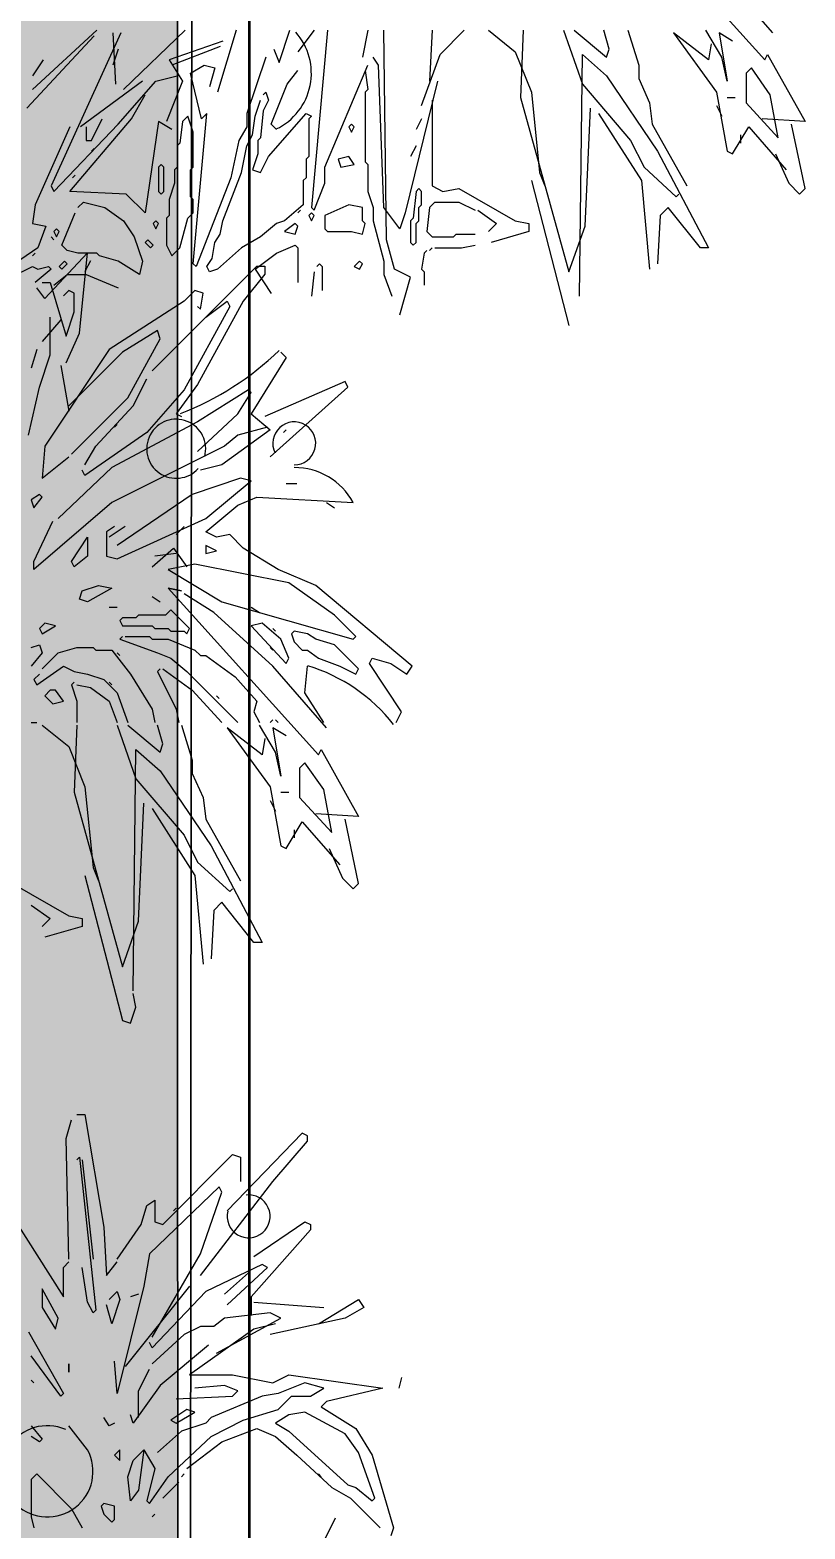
# Model space of a CAD drawing. Header units: millimetres. Extents: x 35877 to 3066687, y -650199 to -40525.
# Drawn here: x 144696.17 to 144707.03, y -179783.84 to -179762.84 of the extents above; entities that cross this region are included whole.
import ezdxf

# ---------------------------------------------------------------- set-up
doc = ezdxf.new("R2010")
doc.units = ezdxf.units.MM
doc.header["$MEASUREMENT"] = 0
for name, color, linetype, lineweight in [('A8_FURNITURE', 32, 'Continuous', 30), ('dim05', 1, 'Continuous', 13), ('Elevation 4.5', 206, 'Continuous', 5), ('FURNITURE', 32, 'Continuous', 9), ('wall', 7, 'Continuous', 30)]:
    doc.layers.add(name, color=color, linetype=linetype, lineweight=lineweight)

# ---------------------------------------------------------------- blocks, each defined once
blk = doc.blocks.new('A$C76AA168E')
at = {"color": 116, "linetype": 'ByBlock', "true_color": 0x136734, "transparency": 33554687}
for p, q in [((485.65, 1294.45), (549.89, 1223.33)), ((553.33, 1234.8), (530.39, 1261.18)), ((234.45, 1202.68), (263.12, 1233.65)), ((264.27, 1235.95), (236.74, 1210.71)), ((274.59, 1234.8), (244.77, 1169.42)), ((271.15, 1234.8), (272.3, 1213)), ((302.12, 1235.95), (275.74, 1210.71)), ((318.18, 1231.36), (295.24, 1223.33)), ((323.92, 1235.95), (315.89, 1209.56)), ((342.27, 1222.18), (346.86, 1235.95)), ((357.18, 1235.95), (350.3, 1226.77)), ((362.92, 1235.95), (356.04, 1160.24)), ((380.12, 1235.95), (377.83, 1224.48)), ((388.15, 1146.47), (387.01, 1235.95)), ((407.65, 1235.95), (406.51, 1214.15)), ((411.09, 1225.62), (421.42, 1235.95)), ((431.74, 1235.95), (443.21, 1226.77)), ((446.65, 1235.95), (445.51, 1207.27)), ((463.86, 1235.95), (471.89, 1213)), ((468.45, 1235.95), (482.21, 1224.48)), ((483.36, 1227.92), (481.07, 1235.95)), ((491.39, 1235.95), (495.98, 1221.03)), ((510.89, 1234.8), (529.24, 1209.56)), ((525.8, 1223.33), (510.89, 1234.8)), ((531.54, 1224.48), (524.65, 1235.95)), ((526.95, 1230.21), (525.8, 1223.33)), ((530.39, 1234.8), (533.83, 1214.15)), ((536.12, 1231.36), (530.39, 1234.8)), ((273.45, 1227.92), (271.15, 1221.03)), ((317.04, 1229.06), (296.39, 1221.03)), ((336.54, 1224.48), (328.51, 1200.39)), ((339.98, 1227.92), (342.27, 1222.18)), ((384.71, 1221.03), (382.42, 1224.48)), ((403.07, 1203.83), (411.09, 1225.62)), ((443.21, 1226.77), (450.09, 1209.56)), ((470.74, 1122.39), (471.89, 1225.62)), ((471.89, 1225.62), (482.21, 1216.45)), ((482.21, 1224.48), (483.36, 1227.92)), ((533.83, 1214.15), (531.54, 1224.48)), ((549.89, 1223.33), (551.04, 1225.62)), ((551.04, 1225.62), (567.1, 1196.95)), ((241.33, 1223.33), (236.74, 1216.45)), ((295.24, 1223.33), (300.98, 1214.15)), ((304.42, 1217.59), (310.15, 1221.03)), ((309.01, 1198.09), (304.42, 1217.59)), ((310.15, 1221.03), (314.74, 1219.89)), ((314.74, 1219.89), (312.45, 1211.86)), ((345.71, 1213), (350.3, 1218.74)), ((361.77, 1177.45), (380.12, 1221.03)), ((378.98, 1218.74), (380.12, 1210.71)), ((387.01, 1160.24), (384.71, 1221.03)), ((495.98, 1221.03), (495.98, 1215.3)), ((544.15, 1219.89), (541.86, 1217.59)), ((541.86, 1217.59), (541.86, 1204.98)), ((552.18, 1208.42), (544.15, 1219.89)), ((283.77, 1214.15), (257.39, 1194.65)), ((273.45, 1195.8), (289.51, 1214.15)), ((289.51, 1214.15), (298.68, 1216.45)), ((300.98, 1214.15), (294.09, 1196.95)), ((338.83, 1195.8), (345.71, 1213)), ((409.95, 1214.15), (396.18, 1157.95)), ((471.89, 1213), (492.54, 1188.92)), ((482.21, 1216.45), (504.01, 1184.33)), ((495.98, 1215.3), (500.57, 1204.98)), ((279.18, 1198.09), (284.92, 1208.42)), ((331.95, 1199.24), (334.24, 1206.12)), ((335.39, 1208.42), (336.54, 1209.56)), ((337.68, 1206.12), (335.39, 1201.53)), ((336.54, 1209.56), (337.68, 1206.12)), ((380.12, 1210.71), (378.98, 1209.56)), ((378.98, 1209.56), (378.98, 1179.74)), ((407.65, 1206.12), (407.65, 1169.42)), ((445.51, 1207.27), (466.15, 1132.71)), ((450.09, 1209.56), (453.54, 1175.15)), ((500.57, 1204.98), (501.71, 1195.8)), ((529.24, 1209.56), (533.83, 1184.33)), ((533.83, 1207.27), (537.27, 1207.27)), ((541.86, 1204.98), (555.62, 1190.06)), ((555.62, 1190.06), (552.18, 1208.42)), ((252.8, 1167.12), (279.18, 1198.09)), ((261.98, 1188.92), (266.56, 1198.09)), ((303.27, 1199.24), (300.98, 1196.95)), ((305.56, 1192.36), (303.27, 1199.24)), ((305.56, 1136.15), (311.3, 1200.39)), ((311.3, 1200.39), (309.01, 1198.09)), ((328.51, 1200.39), (328.51, 1194.65)), ((330.8, 1191.21), (331.95, 1199.24)), ((335.39, 1201.53), (334.24, 1190.06)), ((337.68, 1182.03), (353.74, 1200.39)), ((353.74, 1200.39), (356.04, 1199.24)), ((356.04, 1199.24), (354.89, 1198.09)), ((354.89, 1198.09), (354.89, 1182.03)), ((403.07, 1198.09), (400.77, 1193.5)), ((473.04, 1152.21), (475.33, 1202.68)), ((478.77, 1200.39), (497.12, 1171.71)), ((529.24, 1203.83), (531.54, 1199.24)), ((567.1, 1196.95), (548.74, 1198.09)), ((252.8, 1194.65), (237.89, 1161.39)), ((245.92, 1167.12), (273.45, 1195.8)), ((259.68, 1194.65), (259.68, 1188.92)), ((290.65, 1196.95), (284.92, 1157.95)), ((296.39, 1193.5), (290.65, 1196.95)), ((300.98, 1196.95), (299.83, 1187.77)), ((305.56, 1177.45), (305.56, 1192.36)), ((328.51, 1194.65), (325.06, 1188.92)), ((341.12, 1193.5), (338.83, 1195.8)), ((373.24, 1195.8), (372.09, 1194.65)), ((372.09, 1194.65), (373.24, 1192.36)), ((374.39, 1194.65), (373.24, 1195.8)), ((373.24, 1192.36), (374.39, 1194.65)), ((501.71, 1195.8), (516.62, 1169.42)), ((536.12, 1183.18), (543.01, 1194.65)), ((543.01, 1194.65), (559.07, 1176.3)), ((567.1, 1168.27), (561.36, 1195.8)), ((259.68, 1188.92), (261.98, 1188.92)), ((263.12, 1185.48), (261.98, 1184.33)), ((261.98, 1184.33), (263.12, 1185.48)), ((299.83, 1187.77), (298.68, 1186.62)), ((298.68, 1186.62), (298.68, 1177.45)), ((325.06, 1188.92), (321.62, 1172.86)), ((326.21, 1175.15), (328.51, 1186.62)), ((328.51, 1186.62), (330.8, 1191.21)), ((334.24, 1190.06), (333.09, 1188.92)), ((333.09, 1188.92), (333.09, 1183.18)), ((400.77, 1186.62), (398.48, 1182.03)), ((492.54, 1188.92), (498.27, 1177.45)), ((539.57, 1191.21), (539.57, 1187.77)), ((333.09, 1183.18), (330.8, 1176.3)), ((334.24, 1175.15), (337.68, 1182.03)), ((354.89, 1182.03), (353.74, 1180.89)), ((353.74, 1180.89), (353.74, 1172.86)), ((372.09, 1182.03), (367.51, 1180.89)), ((367.51, 1180.89), (368.65, 1177.45)), ((374.39, 1178.59), (372.09, 1182.03)), ((378.98, 1179.74), (380.12, 1178.59)), ((504.01, 1184.33), (525.8, 1143.03)), ((533.83, 1184.33), (536.12, 1183.18)), ((554.48, 1183.18), (560.21, 1170.56)), ((255.09, 1174), (253.95, 1172.86)), ((253.95, 1172.86), (255.09, 1174)), ((291.8, 1178.59), (290.65, 1177.45)), ((290.65, 1177.45), (290.65, 1167.12)), ((292.95, 1177.45), (291.8, 1178.59)), ((292.95, 1167.12), (292.95, 1177.45)), ((298.68, 1177.45), (297.54, 1176.3)), ((297.54, 1176.3), (297.54, 1170.56)), ((304.42, 1176.3), (305.56, 1177.45)), ((304.42, 1164.83), (304.42, 1176.3)), ((321.62, 1172.86), (306.71, 1135)), ((318.18, 1154.5), (326.21, 1175.15)), ((330.8, 1176.3), (334.24, 1175.15)), ((353.74, 1172.86), (352.59, 1171.71)), ((361.77, 1170.56), (361.77, 1177.45)), ((368.65, 1177.45), (374.39, 1178.59)), ((380.12, 1178.59), (380.12, 1167.12)), ((453.54, 1175.15), (455.83, 1169.42)), ((498.27, 1177.45), (512.04, 1164.83)), ((244.77, 1169.42), (245.92, 1167.12)), ((276.89, 1165.97), (252.8, 1167.12)), ((290.65, 1167.12), (291.8, 1165.97)), ((291.8, 1165.97), (292.95, 1167.12)), ((297.54, 1170.56), (295.24, 1163.68)), ((352.59, 1171.71), (352.59, 1161.39)), ((357.18, 1159.09), (361.77, 1170.56)), ((380.12, 1167.12), (382.42, 1160.24)), ((400.77, 1167.12), (399.62, 1155.65)), ((401.92, 1168.27), (400.77, 1167.12)), ((403.07, 1167.12), (401.92, 1168.27)), ((403.07, 1161.39), (403.07, 1167.12)), ((407.65, 1169.42), (412.24, 1167.12)), ((412.24, 1167.12), (419.12, 1168.27)), ((419.12, 1168.27), (443.21, 1154.5)), ((450.09, 1171.71), (466.15, 1109.77)), ((497.12, 1171.71), (500.57, 1133.86)), ((560.21, 1170.56), (564.8, 1165.97)), ((564.8, 1165.97), (567.1, 1168.27)), ((237.89, 1161.39), (236.74, 1153.36)), ((256.24, 1160.24), (258.54, 1162.53)), ((258.54, 1162.53), (267.71, 1160.24)), ((267.71, 1160.24), (275.74, 1154.5)), ((284.92, 1157.95), (276.89, 1165.97)), ((295.24, 1163.68), (295.24, 1156.8)), ((305.56, 1163.68), (304.42, 1164.83)), ((305.56, 1157.95), (305.56, 1163.68)), ((352.59, 1161.39), (344.56, 1154.5)), ((356.04, 1160.24), (357.18, 1159.09)), ((372.09, 1161.39), (361.77, 1156.8)), ((377.83, 1160.24), (372.09, 1161.39)), ((377.83, 1154.5), (377.83, 1160.24)), ((382.42, 1160.24), (382.42, 1154.5)), ((393.89, 1151.06), (387.01, 1160.24)), ((401.92, 1160.24), (403.07, 1161.39)), ((401.92, 1154.5), (401.92, 1160.24)), ((406.51, 1160.24), (405.36, 1149.92)), ((406.51, 1160.24), (408.8, 1162.53)), ((408.8, 1162.53), (419.12, 1162.53)), ((419.12, 1162.53), (426.01, 1159.09)), ((508.59, 1160.24), (505.15, 1156.8)), ((522.36, 1143.03), (508.59, 1160.24)), ((512.04, 1164.83), (513.18, 1165.97)), ((236.74, 1153.36), (242.48, 1152.21)), ((249.36, 1144.18), (255.09, 1157.95)), ((275.74, 1154.5), (280.33, 1147.62)), ((289.51, 1154.5), (288.36, 1153.36)), ((288.36, 1153.36), (289.51, 1151.06)), ((290.65, 1153.36), (289.51, 1154.5)), ((289.51, 1151.06), (290.65, 1153.36)), ((295.24, 1156.8), (294.09, 1155.65)), ((294.09, 1155.65), (294.09, 1144.18)), ((299.83, 1143.03), (303.27, 1155.65)), ((303.27, 1155.65), (305.56, 1157.95)), ((317.04, 1148.77), (318.18, 1154.5)), ((341.12, 1153.36), (334.24, 1147.62)), ((344.56, 1154.5), (341.12, 1153.36)), ((349.15, 1153.36), (344.56, 1149.92)), ((350.3, 1152.21), (349.15, 1153.36)), ((351.45, 1159.09), (350.3, 1157.95)), ((350.3, 1157.95), (351.45, 1159.09)), ((356.04, 1157.95), (354.89, 1156.8)), ((354.89, 1156.8), (356.04, 1154.5)), ((357.18, 1156.8), (356.04, 1157.95)), ((356.04, 1154.5), (357.18, 1156.8)), ((361.77, 1156.8), (361.77, 1151.06)), ((378.98, 1153.36), (377.83, 1154.5)), ((377.83, 1148.77), (378.98, 1153.36)), ((382.42, 1154.5), (387.01, 1137.3)), ((396.18, 1157.95), (393.89, 1151.06)), ((399.62, 1155.65), (398.48, 1154.5)), ((398.48, 1154.5), (398.48, 1145.33)), ((400.77, 1153.36), (401.92, 1154.5)), ((400.77, 1145.33), (400.77, 1153.36)), ((427.15, 1159.09), (435.18, 1153.36)), ((435.18, 1153.36), (431.74, 1149.92)), ((443.21, 1154.5), (448.95, 1153.36)), ((448.95, 1153.36), (448.95, 1149.92)), ((505.15, 1156.8), (504.01, 1136.15)), ((242.48, 1152.21), (239.04, 1143.03)), ((245.92, 1146.47), (244.77, 1147.62)), ((244.77, 1147.62), (245.92, 1146.47)), ((247.06, 1151.06), (245.92, 1149.92)), ((245.92, 1149.92), (247.06, 1147.62)), ((248.21, 1149.92), (247.06, 1151.06)), ((247.06, 1147.62), (248.21, 1149.92)), ((280.33, 1147.62), (283.77, 1137.3)), ((314.74, 1145.33), (317.04, 1148.77)), ((334.24, 1147.62), (326.21, 1143.03)), ((344.56, 1149.92), (349.15, 1148.77)), ((349.15, 1148.77), (350.3, 1152.21)), ((361.77, 1151.06), (362.92, 1149.92)), ((362.92, 1149.92), (373.24, 1149.92)), ((373.24, 1149.92), (377.83, 1148.77)), ((405.36, 1149.92), (407.65, 1147.62)), ((407.65, 1147.62), (416.83, 1147.62)), ((416.83, 1147.62), (417.98, 1148.77)), ((417.98, 1148.77), (426.01, 1148.77)), ((448.95, 1149.92), (432.89, 1145.33)), ((466.15, 1132.71), (473.04, 1152.21)), ((239.04, 1143.03), (220.68, 1130.42)), ((237.89, 1140.74), (236.74, 1139.59)), ((236.74, 1139.59), (237.89, 1140.74)), ((260.38, 1140.85), (242.03, 1121.35)), ((251.65, 1141.89), (249.36, 1144.18)), ((256.24, 1140.74), (251.65, 1141.89)), ((264.27, 1140.74), (256.24, 1140.74)), ((256.94, 1106.44), (260.38, 1140.85)), ((265.42, 1139.59), (264.27, 1140.74)), ((286.06, 1146.47), (284.92, 1145.33)), ((284.92, 1145.33), (287.21, 1143.03)), ((288.36, 1144.18), (286.06, 1146.47)), ((287.21, 1143.03), (288.36, 1144.18)), ((294.09, 1144.18), (296.39, 1139.59)), ((296.39, 1139.59), (299.83, 1143.03)), ((313.59, 1138.45), (314.74, 1145.33)), ((326.21, 1143.03), (315.89, 1133.86)), ((331.95, 1133.86), (341.12, 1140.74)), ((341.12, 1140.74), (349.15, 1144.18)), ((349.15, 1144.18), (350.3, 1143.03)), ((350.3, 1143.03), (350.3, 1128.12)), ((391.59, 1133.86), (388.15, 1146.47)), ((398.48, 1145.33), (399.62, 1144.18)), ((399.62, 1144.18), (400.77, 1145.33)), ((404.21, 1140.74), (403.07, 1133.86)), ((405.36, 1141.89), (404.21, 1140.74)), ((404.21, 1140.74), (405.36, 1141.89)), ((407.65, 1143.03), (406.51, 1141.89)), ((406.51, 1141.89), (407.65, 1143.03)), ((408.8, 1143.03), (420.27, 1143.03)), ((420.27, 1143.03), (426.01, 1144.18)), ((525.8, 1143.03), (522.36, 1143.03)), ((227.56, 1130.42), (236.74, 1135)), ((236.74, 1135), (239.04, 1133.86)), ((239.04, 1133.86), (243.62, 1135)), ((243.62, 1135), (244.77, 1133.86)), ((250.51, 1137.3), (248.21, 1135)), ((248.21, 1135), (249.36, 1133.86)), ((249.36, 1133.86), (251.65, 1136.15)), ((251.65, 1136.15), (250.51, 1137.3)), ((261.53, 1137.41), (259.24, 1132.82)), ((273.45, 1137.3), (265.42, 1139.59)), ((282.62, 1131.56), (273.45, 1137.3)), ((283.77, 1137.3), (282.62, 1131.56)), ((287.91, 1090.38), (332.65, 1135.11)), ((306.71, 1135), (305.56, 1136.15)), ((311.3, 1135), (313.59, 1138.45)), ((312.45, 1132.71), (311.3, 1135)), ((332.65, 1135.11), (336.09, 1135.11)), ((336.09, 1135.11), (336.09, 1131.67)), ((358.33, 1135), (359.48, 1136.15)), ((359.48, 1136.15), (360.62, 1135)), ((360.62, 1135), (360.62, 1124.68)), ((376.68, 1137.3), (374.39, 1135)), ((374.39, 1135), (376.68, 1133.86)), ((377.83, 1136.15), (376.68, 1137.3)), ((376.68, 1133.86), (377.83, 1136.15)), ((387.01, 1137.3), (387.01, 1131.56)), ((244.77, 1133.86), (237.89, 1128.12)), ((240.88, 1128.23), (244.32, 1128.23)), ((244.32, 1128.23), (251.21, 1105.29)), ((245.92, 1126.97), (251.65, 1131.56)), ((251.65, 1131.56), (259.68, 1131.56)), ((259.68, 1131.56), (273.45, 1125.83)), ((315.89, 1133.86), (312.45, 1132.71)), ((336.09, 1131.67), (326.91, 1120.2)), ((331.95, 1133.86), (338.83, 1123.53)), ((357.18, 1132.71), (356.04, 1122.39)), ((387.01, 1131.56), (390.45, 1122.39)), ((398.48, 1130.42), (391.59, 1133.86)), ((393.89, 1114.36), (398.48, 1130.42)), ((403.07, 1133.86), (404.21, 1132.71)), ((404.21, 1132.71), (404.21, 1126.97)), ((242.03, 1121.35), (238.59, 1125.94)), ((252.35, 1124.79), (250.06, 1122.5)), ((254.65, 1123.64), (252.35, 1124.79)), ((254.65, 1115.61), (254.65, 1123.64)), ((306.27, 1124.79), (301.68, 1120.2)), ((309.71, 1123.64), (306.27, 1124.79)), ((308.56, 1116.76), (309.71, 1123.64)), ((251.21, 1105.29), (254.65, 1115.61)), ((301.68, 1120.2), (269.56, 1099.56)), ((321.18, 1117.91), (301.68, 1082.35)), ((326.91, 1120.2), (307.41, 1084.64)), ((307.41, 1117.91), (308.56, 1116.76)), ((310.85, 1113.32), (320.03, 1120.2)), ((320.03, 1120.2), (321.18, 1117.91)), ((248.91, 1112.17), (240.88, 1103)), ((244.32, 1097.26), (244.32, 1113.32)), ((251.21, 1093.82), (256.94, 1106.44)), ((290.21, 1107.58), (275.29, 1098.41)), ((277.59, 1078.91), (291.35, 1104.14)), ((291.35, 1104.14), (290.21, 1107.58)), ((238.59, 1099.56), (236.29, 1091.53)), ((239.74, 1083.5), (244.32, 1097.26)), ((269.56, 1099.56), (242.03, 1058.26)), ((275.29, 1098.41), (252.35, 1075.47)), ((345.27, 1096.11), (330.35, 1072.03)), ((342.97, 1098.41), (345.27, 1096.11)), ((248.91, 1092.67), (252.35, 1073.17)), ((235.15, 1062.85), (239.74, 1083.5)), ((279.88, 1075.47), (285.62, 1086.94)), ((307.41, 1084.64), (298.24, 1072.03)), ((370.5, 1085.79), (336.09, 1070.88)), ((338.38, 1053.67), (371.65, 1083.5)), ((371.65, 1083.5), (370.5, 1085.79)), ((253.5, 1054.82), (277.59, 1078.91)), ((301.68, 1082.35), (285.62, 1064)), ((329.21, 1082.35), (307.41, 1068.58)), ((324.62, 1072.03), (330.35, 1081.2)), ((330.35, 1081.2), (329.21, 1082.35)), ((263.82, 1058.26), (279.88, 1075.47)), ((298.24, 1072.03), (300.53, 1070.88)), ((307.41, 1055.97), (324.62, 1072.03)), ((330.35, 1072.03), (338.38, 1065.14)), ((285.62, 1064), (259.24, 1045.64)), ((307.41, 1068.58), (270.71, 1049.08)), ((271.85, 1066.29), (273, 1067.44)), ((338.38, 1065.14), (317.74, 1050.23)), ((337.24, 1066.29), (324.62, 1062.85)), ((344.12, 1064), (345.27, 1065.14)), ((242.03, 1058.26), (240.88, 1044.5)), ((259.24, 1050.23), (263.82, 1058.26)), ((318.88, 1058.26), (270.71, 1034.17)), ((324.62, 1062.85), (318.88, 1058.26)), ((240.88, 1044.5), (252.35, 1053.67)), ((270.71, 1049.08), (247.77, 1027.29)), ((259.24, 1045.64), (258.09, 1047.94)), ((325.77, 1044.5), (305.12, 1037.61)), ((317.74, 1050.23), (308.56, 1047.94)), ((330.35, 1043.35), (325.77, 1044.5)), ((310.85, 1027.29), (330.35, 1043.35)), ((345.27, 1042.2), (349.85, 1042.2)), ((239.74, 1037.61), (236.29, 1035.32)), ((236.29, 1035.32), (237.44, 1031.88)), ((237.44, 1031.88), (240.88, 1036.47)), ((270.71, 1034.17), (237.44, 1005.5)), ((240.88, 1036.47), (239.74, 1037.61)), ((305.12, 1037.61), (273, 1015.82)), ((310.85, 1021.55), (324.62, 1033.03)), ((324.62, 1033.03), (332.65, 1036.47)), ((332.65, 1036.47), (373.94, 1034.17)), ((362.47, 1034.17), (365.91, 1031.88)), ((237.44, 1008.94), (245.47, 1026.14)), ((273, 1010.08), (310.85, 1027.29)), ((253.5, 1008.94), (260.38, 1019.26)), ((260.38, 1019.26), (260.38, 1011.23)), ((271.85, 1023.85), (268.41, 1021.55)), ((268.41, 1021.55), (268.41, 1011.23)), ((276.44, 1023.85), (269.56, 1019.26)), ((301.68, 1023.85), (298.24, 1020.41)), ((315.44, 1019.26), (310.85, 1021.55)), ((321.18, 1020.41), (315.44, 1019.26)), ((326.91, 1014.67), (321.18, 1020.41)), ((287.91, 1006.64), (297.09, 1014.67)), ((298.24, 1012.38), (289.06, 1011.23)), ((297.09, 1014.67), (302.82, 1006.64)), ((310.85, 1015.82), (310.85, 1012.38)), ((315.44, 1013.53), (310.85, 1015.82)), ((310.85, 1012.38), (315.44, 1013.53)), ((341.82, 1005.5), (326.91, 1014.67)), ((237.44, 1005.5), (237.44, 1008.94)), ((254.65, 1006.64), (253.5, 1008.94)), ((260.38, 1011.23), (254.65, 1006.64)), ((268.41, 1011.23), (273, 1010.08)), ((306.27, 1007.79), (294.79, 1005.5)), ((346.41, 999.76), (306.27, 1007.79)), ((294.79, 1005.5), (317.74, 991.73)), ((357.88, 998.61), (341.82, 1005.5)), ((365.91, 986), (346.41, 999.76)), ((256.94, 992.88), (258.09, 996.32)), ((258.09, 996.32), (264.97, 998.61)), ((270.71, 997.47), (260.38, 991.73)), ((264.97, 998.61), (270.71, 997.47)), ((287.91, 994.03), (291.35, 991.73)), ((300.53, 996.32), (294.79, 997.47)), ((294.79, 997.47), (300.53, 996.32)), ((294.79, 997.47), (359.03, 926.35)), ((314.3, 987.14), (301.68, 995.17)), ((399.18, 964.2), (357.88, 998.61)), ((260.38, 991.73), (256.94, 992.88)), ((269.56, 989.44), (273, 989.44)), ((295.94, 988.29), (293.65, 986)), ((303.97, 980.26), (295.94, 988.29)), ((339.53, 964.2), (314.3, 987.14)), ((317.74, 991.73), (373.94, 975.67)), ((330.35, 989.44), (333.8, 987.14)), ((242.03, 982.55), (239.74, 980.26)), ((239.74, 980.26), (240.88, 977.97)), ((240.88, 977.97), (246.62, 981.41)), ((246.62, 981.41), (242.03, 982.55)), ((275.29, 984.85), (274.15, 983.7)), ((274.15, 983.7), (275.29, 981.41)), ((281.03, 984.85), (275.29, 984.85)), ((275.29, 981.41), (287.91, 981.41)), ((282.18, 986), (281.03, 984.85)), ((293.65, 986), (282.18, 986)), ((287.91, 981.41), (289.06, 980.26)), ((289.06, 980.26), (294.79, 980.26)), ((294.79, 980.26), (295.94, 979.11)), ((302.82, 977.97), (303.97, 980.26)), ((334.94, 982.55), (330.35, 981.41)), ((330.35, 981.41), (345.27, 965.35)), ((342.97, 975.67), (334.94, 982.55)), ((340.68, 979.11), (339.53, 980.26)), ((339.53, 980.26), (340.68, 979.11)), ((375.09, 976.82), (365.91, 986)), ((275.29, 976.82), (274.15, 975.67)), ((274.15, 975.67), (275.29, 976.82)), ((274.15, 975.67), (290.21, 969.94)), ((276.44, 976.82), (286.77, 976.82)), ((286.77, 976.82), (287.91, 975.67)), ((287.91, 975.67), (294.79, 975.67)), ((294.79, 975.67), (306.27, 971.08)), ((295.94, 979.11), (301.68, 979.11)), ((301.68, 979.11), (302.82, 977.97)), ((346.41, 967.64), (342.97, 975.67)), ((348.71, 979.11), (347.56, 977.97)), ((347.56, 977.97), (348.71, 974.53)), ((354.44, 977.97), (348.71, 979.11)), ((348.71, 974.53), (352.15, 971.08)), ((357.88, 975.67), (354.44, 977.97)), ((365.91, 973.38), (357.88, 975.67)), ((373.94, 975.67), (375.09, 976.82)), ((236.29, 972.23), (239.74, 973.38)), ((240.88, 969.94), (236.29, 964.2)), ((239.74, 973.38), (240.88, 969.94)), ((240.88, 963.05), (247.77, 969.94)), ((247.77, 969.94), (255.79, 972.23)), ((255.79, 972.23), (262.68, 972.23)), ((262.68, 972.23), (263.82, 971.08)), ((263.82, 971.08), (270.71, 971.08)), ((270.71, 971.08), (278.74, 960.76)), ((274.15, 968.79), (273, 969.94)), ((273, 969.94), (274.15, 968.79)), ((290.21, 969.94), (295.94, 967.64)), ((295.94, 967.64), (302.82, 961.91)), ((306.27, 971.08), (308.56, 968.79)), ((308.56, 968.79), (310.85, 968.79)), ((310.85, 968.79), (323.47, 959.61)), ((339.53, 971.08), (338.38, 972.23)), ((338.38, 972.23), (339.53, 971.08)), ((345.27, 965.35), (346.41, 967.64)), ((352.15, 971.08), (354.44, 971.08)), ((354.44, 971.08), (359.03, 967.64)), ((359.03, 967.64), (368.21, 964.2)), ((376.24, 963.05), (365.91, 973.38)), ((380.82, 965.35), (381.97, 967.64)), ((381.97, 967.64), (390, 965.35)), ((238.59, 956.17), (250.06, 964.2)), ((250.06, 964.2), (254.65, 961.91)), ((254.65, 961.91), (260.38, 960.76)), ((291.35, 963.05), (290.21, 961.91)), ((290.21, 961.91), (291.35, 963.05)), ((290.21, 961.91), (298.24, 945.85)), ((292.5, 963.05), (305.12, 953.88)), ((302.82, 961.91), (321.18, 943.55)), ((362.47, 937.82), (339.53, 964.2)), ((353.3, 952.73), (354.44, 964.2)), ((368.21, 964.2), (375.09, 960.76)), ((375.09, 960.76), (376.24, 963.05)), ((394.59, 944.7), (380.82, 965.35)), ((390, 965.35), (396.88, 960.76)), ((396.88, 960.76), (399.18, 964.2)), ((237.44, 958.47), (239.74, 960.76)), ((237.44, 958.47), (238.59, 956.17)), ((254.65, 957.32), (253.5, 956.17)), ((253.5, 956.17), (254.65, 957.32)), ((253.5, 956.17), (255.79, 949.29)), ((255.79, 956.17), (261.53, 955.03)), ((260.38, 960.76), (267.27, 958.47)), ((261.53, 955.03), (269.56, 949.29)), ((267.27, 958.47), (273, 952.73)), ((270.71, 956.17), (269.56, 957.32)), ((269.56, 957.32), (270.71, 956.17)), ((278.74, 960.76), (287.91, 945.85)), ((323.47, 959.61), (332.65, 949.29)), ((244.32, 953.88), (242.03, 951.58)), ((242.03, 951.58), (245.47, 948.14)), ((246.62, 953.88), (244.32, 953.88)), ((245.47, 948.14), (250.06, 949.29)), ((250.06, 949.29), (246.62, 953.88)), ((255.79, 949.29), (255.79, 940.11)), ((269.56, 949.29), (273, 940.11)), ((273, 952.73), (277.59, 940.11)), ((305.12, 953.88), (317.74, 940.11)), ((316.59, 950.44), (315.44, 951.58)), ((315.44, 951.58), (316.59, 950.44)), ((332.65, 949.29), (331.5, 944.7)), ((361.32, 940.11), (353.3, 952.73)), ((287.91, 945.85), (289.06, 940.11)), ((298.24, 945.85), (299.38, 940.11)), ((321.18, 943.55), (324.62, 940.11)), ((331.5, 944.7), (333.8, 940.11)), ((392.3, 940.11), (394.59, 944.7)), ((236.29, 940.11), (238.59, 940.11)), ((240.88, 938.97), (252.35, 929.79)), ((255.79, 938.97), (254.65, 910.29)), ((273, 938.97), (281.03, 916.03)), ((277.59, 938.97), (291.35, 927.5)), ((292.5, 930.94), (290.21, 938.97)), ((300.53, 938.97), (305.12, 924.05)), ((334.94, 926.35), (320.03, 937.82)), ((320.03, 937.82), (338.38, 912.58)), ((340.68, 927.5), (333.8, 938.97)), ((339.53, 941.26), (338.38, 940.11)), ((338.38, 940.11), (339.53, 941.26)), ((339.53, 937.82), (342.97, 917.17)), ((345.27, 934.38), (339.53, 937.82)), ((341.82, 940.11), (340.68, 941.26)), ((340.68, 941.26), (341.82, 940.11)), ((252.35, 929.79), (259.24, 912.58)), ((291.35, 927.5), (292.5, 930.94)), ((336.09, 933.23), (334.94, 926.35)), ((279.88, 825.41), (281.03, 928.64)), ((281.03, 928.64), (291.35, 919.47)), ((305.12, 924.05), (305.12, 918.32)), ((342.97, 917.17), (340.68, 927.5)), ((353.3, 922.91), (351, 920.61)), ((361.32, 911.44), (353.3, 922.91)), ((359.03, 926.35), (360.18, 928.64)), ((360.18, 928.64), (376.24, 899.97)), ((291.35, 919.47), (313.15, 887.35)), ((305.12, 918.32), (309.71, 908)), ((351, 920.61), (351, 908)), ((254.65, 910.29), (275.29, 835.73)), ((259.24, 912.58), (262.68, 878.17)), ((281.03, 916.03), (301.68, 891.94)), ((338.38, 912.58), (342.97, 887.35)), ((342.97, 910.29), (346.41, 910.29)), ((364.77, 893.08), (361.32, 911.44)), ((282.18, 855.23), (284.47, 905.7)), ((287.91, 903.41), (306.27, 874.73)), ((309.71, 908), (310.85, 898.82)), ((338.38, 906.85), (340.68, 902.26)), ((351, 908), (364.77, 893.08)), ((310.85, 898.82), (325.77, 872.44)), ((345.27, 886.2), (352.15, 897.67)), ((352.15, 897.67), (368.21, 879.32)), ((376.24, 899.97), (357.88, 901.11)), ((376.24, 871.29), (370.5, 898.82)), ((301.68, 891.94), (307.41, 880.47)), ((348.71, 894.23), (348.71, 890.79)), ((313.15, 887.35), (334.94, 846.05)), ((342.97, 887.35), (345.27, 886.2)), ((363.62, 886.2), (369.35, 873.58)), ((262.68, 878.17), (264.97, 872.44)), ((307.41, 880.47), (321.18, 867.85)), ((259.24, 874.73), (275.29, 812.79)), ((306.27, 874.73), (309.71, 836.88)), ((369.35, 873.58), (373.94, 869)), ((228.27, 871.29), (252.35, 857.53)), ((321.18, 867.85), (322.32, 869)), ((373.94, 869), (376.24, 871.29)), ((236.29, 862.11), (244.32, 856.38)), ((314.3, 859.82), (313.15, 839.17)), ((317.74, 863.26), (314.3, 859.82)), ((331.5, 846.05), (317.74, 863.26)), ((244.32, 856.38), (240.88, 852.94)), ((258.09, 852.94), (242.03, 848.35)), ((252.35, 857.53), (258.09, 856.38)), ((258.09, 856.38), (258.09, 852.94)), ((275.29, 835.73), (282.18, 855.23)), ((334.94, 846.05), (331.5, 846.05)), ((281.03, 818.52), (279.88, 824.26)), ((278.74, 811.64), (281.03, 818.52)), ((275.29, 812.79), (278.74, 811.64)), ((251.21, 762.32), (253.5, 770.35)), ((255.79, 772.64), (259.24, 772.64)), ((259.24, 772.64), (267.27, 724.47)), ((352.15, 764.61), (320.03, 731.35)), ((354.44, 763.47), (352.15, 764.61)), ((354.44, 761.17), (354.44, 763.47)), ((252.35, 710.7), (251.21, 762.32)), ((339.53, 743.97), (354.44, 761.17)), ((255.79, 753.14), (256.94, 754.29)), ((256.94, 754.29), (263.82, 688.91)), ((258.09, 753.14), (262.68, 710.7)), ((292.5, 725.61), (322.32, 755.44)), ((322.32, 755.44), (325.77, 754.29)), ((325.77, 754.29), (325.77, 743.97)), ((308.56, 703.82), (339.53, 743.97)), ((316.59, 741.67), (286.77, 713)), ((308.56, 713), (317.74, 739.38)), ((317.74, 739.38), (316.59, 741.67)), ((283.32, 725.61), (285.62, 733.64)), ((285.62, 733.64), (289.06, 735.94)), ((289.06, 735.94), (289.06, 726.76)), ((297.09, 731.35), (298.24, 732.5)), ((228.27, 729.05), (250.06, 694.64)), ((267.27, 724.47), (268.41, 703.82)), ((273, 710.7), (283.32, 725.61)), ((289.06, 726.76), (292.5, 725.61)), ((331.5, 711.85), (353.3, 726.76)), ((353.3, 726.76), (355.59, 725.61)), ((355.59, 725.61), (355.59, 723.32)), ((355.59, 723.32), (330.35, 694.64)), ((286.77, 713), (284.47, 699.23)), ((287.91, 677.44), (308.56, 713)), ((250.06, 707.26), (252.35, 709.55)), ((250.06, 694.64), (250.06, 707.26)), ((260.38, 692.35), (258.09, 707.26)), ((268.41, 703.82), (273, 709.55)), ((334.94, 708.41), (310.85, 696.94)), ((329.21, 704.97), (318.88, 695.79)), ((320.03, 691.2), (337.24, 707.26)), ((337.24, 707.26), (334.94, 708.41)), ((284.47, 699.23), (273, 653.35)), ((303.97, 699.23), (276.44, 664.82)), ((247.77, 685.47), (240.88, 698.08)), ((240.88, 698.08), (240.88, 690.05)), ((262.68, 687.76), (260.38, 692.35)), ((269.56, 693.5), (273, 696.94)), ((274.15, 693.5), (270.71, 683.17)), ((273, 696.94), (274.15, 693.5)), ((282.18, 695.79), (278.74, 694.64)), ((310.85, 696.94), (287.91, 672.85)), ((330.35, 694.64), (330.35, 686.61)), ((331.5, 692.35), (361.32, 690.05)), ((359.03, 683.17), (376.24, 693.5)), ((376.24, 693.5), (378.53, 690.05)), ((240.88, 690.05), (246.62, 680.88)), ((263.82, 688.91), (262.68, 687.76)), ((270.71, 683.17), (268.41, 691.2)), ((338.38, 687.76), (318.88, 685.47)), ((342.97, 685.47), (338.38, 687.76)), ((378.53, 690.05), (370.5, 685.47)), ((235.15, 679.73), (250.06, 653.35)), ((246.62, 680.88), (247.77, 685.47)), ((308.56, 682.02), (301.68, 678.58)), ((331.5, 680.88), (303.97, 661.38)), ((314.3, 682.02), (308.56, 682.02)), ((318.88, 685.47), (314.3, 682.02)), ((315.44, 670.55), (342.97, 685.47)), ((340.68, 683.17), (331.5, 680.88)), ((370.5, 685.47), (338.38, 678.58)), ((287.91, 672.85), (286.77, 675.14)), ((301.68, 678.58), (287.91, 665.97)), ((312, 674), (291.35, 656.79)), ((248.91, 652.2), (236.29, 669.41)), ((273, 653.35), (271.85, 667.11)), ((252.35, 665.97), (252.35, 662.52)), ((252.35, 662.52), (252.35, 665.97)), ((282.18, 654.49), (286.77, 663.67)), ((303.97, 661.38), (322.32, 661.38)), ((322.32, 661.38), (339.53, 657.94)), ((339.53, 657.94), (346.41, 661.38)), ((346.41, 661.38), (386.56, 655.64)), ((394.59, 660.23), (393.44, 655.64)), ((236.29, 659.08), (237.44, 657.94)), ((291.35, 656.79), (279.88, 640.73)), ((282.18, 643.02), (282.18, 654.49)), ((318.88, 656.79), (306.27, 655.64)), ((324.62, 654.49), (318.88, 656.79)), ((322.32, 652.2), (324.62, 654.49)), ((353.3, 657.94), (341.82, 653.35)), ((361.32, 655.64), (353.3, 657.94)), ((355.59, 652.2), (361.32, 655.64)), ((386.56, 655.64), (362.47, 649.91)), ((250.06, 653.35), (248.91, 652.2)), ((298.24, 651.05), (322.32, 652.2)), ((334.94, 652.2), (313.15, 643.02)), ((341.82, 653.35), (334.94, 652.2)), ((341.82, 646.47), (347.56, 652.2)), ((347.56, 652.2), (355.59, 652.2)), ((362.47, 649.91), (360.18, 647.61)), ((360.18, 647.61), (375.09, 638.44)), ((269.56, 639.58), (267.27, 643.02)), ((271.85, 640.73), (269.56, 639.58)), ((279.88, 640.73), (278.74, 644.17)), ((302.82, 646.47), (295.94, 641.88)), ((295.94, 641.88), (298.24, 640.73)), ((298.24, 640.73), (306.27, 645.32)), ((310.85, 640.73), (300.53, 637.29)), ((306.27, 645.32), (302.82, 646.47)), ((313.15, 643.02), (310.85, 640.73)), ((313.15, 634.99), (326.91, 641.88)), ((326.91, 641.88), (341.82, 646.47)), ((346.41, 644.17), (340.68, 640.73)), ((340.68, 640.73), (346.41, 637.29)), ((353.3, 645.32), (346.41, 644.17)), ((370.5, 636.14), (353.3, 645.32)), ((236.29, 639.58), (240.88, 633.85)), ((239.74, 632.7), (236.29, 634.99)), ((260.38, 629.26), (252.35, 639.58)), ((300.53, 637.29), (290.21, 628.11)), ((294.79, 617.79), (313.15, 634.99)), ((317.74, 632.7), (332.65, 638.44)), ((332.65, 638.44), (340.68, 634.99)), ((340.68, 634.99), (349.85, 626.97)), ((346.41, 637.29), (371.65, 614.35)), ((376.24, 628.11), (370.5, 636.14)), ((375.09, 638.44), (381.97, 626.97)), ((240.88, 633.85), (239.74, 632.7)), ((274.15, 629.26), (271.85, 626.97)), ((274.15, 624.67), (274.15, 629.26)), ((279.88, 624.67), (284.47, 629.26)), ((284.47, 629.26), (282.18, 612.05)), ((284.47, 629.26), (289.06, 621.23)), ((302.82, 621.23), (317.74, 632.7)), ((383.12, 608.61), (376.24, 628.11)), ((271.85, 626.97), (274.15, 624.67)), ((277.59, 617.79), (279.88, 624.67)), ((349.85, 626.97), (364.77, 613.2)), ((381.97, 626.97), (391.15, 595.99)), ((236.29, 616.64), (238.59, 618.94)), ((236.29, 616.64), (236.29, 600.58)), ((238.59, 618.94), (253.5, 604.02)), ((278.74, 607.47), (277.59, 617.79)), ((289.06, 621.23), (285.62, 607.47)), ((286.77, 606.32), (294.79, 617.79)), ((292.5, 608.61), (299.38, 615.49)), ((300.53, 617.79), (301.68, 618.94)), ((360.18, 617.79), (359.03, 618.94)), ((359.03, 618.94), (360.18, 617.79)), ((282.18, 612.05), (278.74, 607.47)), ((364.77, 613.2), (372.8, 608.61)), ((371.65, 614.35), (375.09, 613.2)), ((375.09, 613.2), (381.97, 607.47)), ((253.5, 604.02), (258.09, 595.99)), ((267.27, 606.32), (266.12, 605.17)), ((266.12, 605.17), (267.27, 601.73)), ((271.85, 605.17), (267.27, 606.32)), ((271.85, 599.44), (271.85, 605.17)), ((285.62, 607.47), (286.77, 606.32)), ((372.8, 608.61), (385.41, 595.99)), ((381.97, 607.47), (383.12, 608.61)), ((236.29, 600.58), (237.44, 595.99)), ((267.27, 601.73), (270.71, 598.29)), ((270.71, 598.29), (271.85, 599.44)), ((287.91, 600.58), (289.06, 601.73)), ((361.74, 590.94), (366.39, 600.22)), ((391.15, 595.99), (390, 592.55))]:
    blk.add_line(p, q, dxfattribs=at)
for centre, radius, start, end in [((329.65, 1217.59), 26.38, 295.46334, 41.63354), ((255.79, 1187.88), 123.88, 290.9245, 314.25594), ((298.24, 1057.11), 12.62, 344.74488, 318.36646), ((348.71, 1059.41), 9.18, 270, 206.56505), ((348.71, 1020.41), 28.68, 28.61046, 90), ((332.65, 893.08), 74.56, 38.25442, 72.96223), ((329.21, 729.05), 9.18, 165.96376, 96.34019), ((243.18, 620.08), 19.5, 66.37062, 28.07249)]:
    blk.add_arc(centre, radius, start, end, dxfattribs=at)

msp = doc.modelspace()

# ---------------------------------------------------------------- hatches: boundary and pattern name
at = {"layer": 'dim05', "lineweight": 0, "true_color": 0xa47149, "transparency": 33554630}
h = msp.add_hatch(color=35, dxfattribs=at)
h.dxf.hatch_style = 1
h.paths.add_polyline_path([(144698.2346, -179750.2607), (144690.0724, -179750.2607, 0.4142136), (144688.0724, -179752.2607), (144688.0724, -179785.4605, 0.4142136), (144690.0724, -179787.4605), (144698.2377, -179787.4605)])

# ---------------------------------------------------------------- linework, layer by layer
at = {"layer": 'A8_FURNITURE', "linetype": 'ByBlock', "transparency": 33554687}
msp.add_lwpolyline([(144652.4129, -179711.3396), (144698.4725, -179711.3786), (144698.4053, -179803.3917)], dxfattribs=at)
at = {"layer": 'Elevation 4.5', "color": 18, "lineweight": 30, "true_color": 0x000000, "transparency": 33554687}
msp.add_line((144699.239, -179803.3591), (144699.2314, -179710.3998), dxfattribs=at)
msp.add_lwpolyline([(144699.2314, -179710.3998), (144651.2393, -179710.3998), (144651.2469, -179803.3591), (144699.239, -179803.3591)], close=True, dxfattribs=at)
at = {"layer": 'FURNITURE', "lineweight": 30, "transparency": 33554687}
msp.add_lwpolyline([(144698.239, -179803.3591), (144698.2314, -179711.3998), (144652.2393, -179711.3998), (144652.2469, -179803.3591)], dxfattribs=at)
at = {"layer": 'wall', "transparency": 33554687}
msp.add_lwpolyline([(144651.2469, -179710.3591), (144699.2469, -179710.3591), (144699.2469, -179803.3591), (144651.2469, -179803.3591)], close=True, dxfattribs=at)

# ---------------------------------------------------------------- block references
at = {"transparency": 33554687, "xscale": 0.03278214019380041, "yscale": 0.03278214019380041, "zscale": 0.03278214019380041}
msp.add_blockref('A$C76AA168E', (144688.4402, -179803.3591), dxfattribs=at)

doc.saveas('drawing.dxf')
